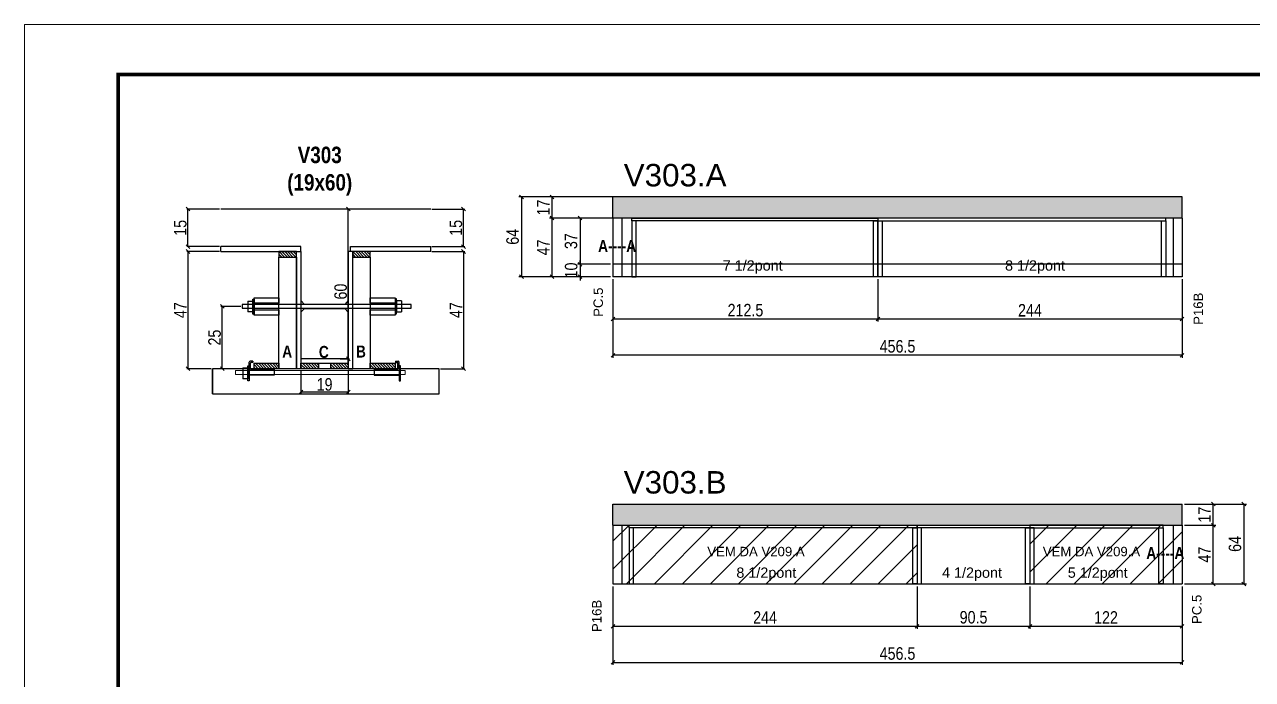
# Model space of a CAD drawing. Extents: x -3394 to 16474, y -5031 to 14397.
# Drawn here: x 4272 to 5257, y 10426 to 10951 of the extents above; entities that cross this region are included whole.
import ezdxf

# ---------------------------------------------------------------- set-up
doc = ezdxf.new("R2010")
doc.units = 0
doc.linetypes.add('DASHED', pattern=[0.75, 0.5, -0.25])
doc.layers.get('0').update_dxf_attribs({"linetype": 'CONTINUOUS'})
doc.layers.get('Defpoints').update_dxf_attribs({"linetype": 'CONTINUOUS'})
for name, color, linetype in [('1HACHURA MADEIRAS', 1, 'CONTINUOUS'), ('barrote', 251, 'CONTINUOUS'), ('COTA', 241, 'CONTINUOUS'), ('detalhes', 4, 'CONTINUOUS'), ('NOMENCLATURA', 7, 'CONTINUOUS'), ('Painéis', 200, 'CONTINUOUS'), ('PONTALETE', 7, 'CONTINUOUS'), ('presilha', 1, 'CONTINUOUS'), ('SARR_2.2x10', 60, 'CONTINUOUS'), ('SARR_2.2x7', 40, 'CONTINUOUS'), ('SARR_3.5x7', 81, 'CONTINUOUS'), ('Tubo de PVC', 51, 'CONTINUOUS')]:
    doc.layers.add(name, color=color, linetype=linetype)
for name, color, linetype, lineweight in [('CONCRETO', 251, 'CONTINUOUS', 25), ('Folhas', 255, 'CONTINUOUS', 9), ('REAPROVEITAMENTO', 251, 'CONTINUOUS', 9), ('SARRAFO DE PRESSAO', 251, 'DASHED', 9), ('SCO-___-LAJ', 2, 'CONTINUOUS', 0)]:
    doc.layers.add(name, color=color, linetype=linetype, lineweight=lineweight)
doc.styles.add('ARIAL', font='arial.ttf')
doc.styles.add('COTA TECNICA', font='techl___.ttf', dxfattribs={"height": 10})
doc.styles.add('COTA TECNICA 2X', font='techl___.ttf', dxfattribs={"height": 10})
doc.styles.add('TECNICA', font='techb___.ttf', dxfattribs={"height": 10})
doc.dimstyles.new('PAINEL', dxfattribs={"dimtxt": 10, "dimasz": 3, "dimexe": 3, "dimexo": 3, "dimgap": 3, "dimtad": 1, "dimdec": 1, "dimzin": 12, "dimdsep": 46, "dimtxsty": 'COTA TECNICA', "dimblk1": 'OBLIQUE', "dimblk2": 'OBLIQUE', "dimsah": 1, "dimcen": 0.9, "dimclrd": 4, "dimclre": 4, "dimclrt": 240, "dimadec": 1, "dimazin": 3, "dimtfac": 1, "dimtdec": 1, "dimtmove": 0, "dimatfit": 3, "dimfxl": 1, "dimtolj": 1, "dimtzin": 12, "dimarcsym": 0})
doc.dimstyles.new('SECAO', dxfattribs={"dimscale": 0.333333, "dimtxt": 5, "dimasz": 9, "dimexe": 3, "dimexo": 3, "dimgap": 3, "dimtad": 1, "dimdec": 1, "dimlfac": 0.5, "dimzin": 12, "dimdsep": 46, "dimtxsty": 'COTA TECNICA 2X', "dimblk1": 'OBLIQUE', "dimblk2": 'OBLIQUE', "dimsah": 1, "dimcen": 0.9, "dimclrd": 4, "dimclre": 4, "dimclrt": 240, "dimadec": 1, "dimazin": 3, "dimtfac": 1, "dimtdec": 1, "dimtmove": 0, "dimatfit": 3, "dimfxl": 1, "dimtolj": 1, "dimtzin": 12, "dimarcsym": 0})

# ---------------------------------------------------------------- blocks, each defined once
blk = doc.blocks.new('9999999999')
at = {"layer": 'Folhas'}
blk.add_lwpolyline([(98138.98, 34190.21), (99623.98, 34190.21), (99623.98, 35240.21), (98138.98, 35240.21)], close=True, dxfattribs=at)
at = {"layer": 'Folhas', "color": 30, "const_width": 3}
blk.add_lwpolyline([(98213.98, 34230.21), (99583.98, 34230.21), (99583.98, 35200.21), (98213.98, 35200.21)], close=True, dxfattribs=at)
blk = doc.blocks.new('_Oblique')
at = {"color": 0, "linetype": 'ByBlock', "lineweight": -2}
blk.add_line((-0.5, -0.5), (0.5, 0.5), dxfattribs=at)
blk = doc.blocks.new('*D291')
at = {"layer": 'COTA', "color": 4, "lineweight": -2, "transparency": 16777216}
for p, q in [((4493.92, 10673.87), (4493.92, 10655.2)), ((4531.92, 10673.87), (4531.92, 10655.2)), ((4531.92, 10656.2), (4493.92, 10656.2))]:
    blk.add_line(p, q, dxfattribs=at)
at = {"layer": 'Defpoints', "color": 0, "transparency": 16777216}
for p in [(4493.92, 10674.87), (4531.92, 10674.87), (4493.92, 10656.2)]:
    blk.add_point(p, dxfattribs=at)
at = {"layer": 'COTA', "color": 4, "lineweight": -2, "transparency": 16777216, "xscale": 3, "yscale": 3, "zscale": 3, "rotation": 180}
blk.add_blockref('_Oblique', (4493.92, 10656.2), dxfattribs=at)
at = {"layer": 'COTA', "color": 4, "lineweight": -2, "transparency": 16777216, "xscale": 3, "yscale": 3, "zscale": 3}
blk.add_blockref('_Oblique', (4531.92, 10656.2), dxfattribs=at)
at = {"layer": 'COTA', "color": 240, "transparency": 16777216, "insert": (4512.92, 10662.28), "char_height": 10, "attachment_point": 5, "style": 'COTA TECNICA 2X'}
blk.add_mtext('\\A1;19', dxfattribs=at)
blk = doc.blocks.new('PRESILHA METÁLICA 1')
at = {"layer": 'presilha'}
for p, q in [((6, 15.5), (7.5, 15.5)), ((6, -2.5), (6, 15.5)), ((7.5, 10.6), (7.5, 19.9)), ((7.5, 15.5), (7.5, -2.5)), ((12, 21), (8.6, 21)), ((9, 11.6), (9, 18.9)), ((12, 19.5), (9.6, 19.5)), ((12, 21), (12, 19.5)), ((0, 13), (6, 13)), ((0, 13), (0, 0)), ((6, 0), (0, 0)), ((6, 13), (6, 0)), ((37.5, 4.1), (7.5, 4.1)), ((37.5, 11), (9.6, 11)), ((37.5, 11), (37.5, 4.1)), ((7.5, -2.5), (6, -2.5))]:
    blk.add_line(p, q, dxfattribs=at)
for centre, radius, start, end in [((8.6, 19.9), 1.14, 90, 180), ((9.6, 18.9), 0.57, 90, 180), ((9.6, 11.6), 0.57, 180, 270)]:
    blk.add_arc(centre, radius, start, end, dxfattribs=at)
blk = doc.blocks.new('PRESILHA METÁLICA 2')
at = {"layer": 'presilha'}
for p, q in [((-5.2, 23.5), (-5.2, 22)), ((-5.2, 23.5), (-1.9, 23.5)), ((-5.2, 22), (-2.8, 22)), ((-2.2, 14.1), (-2.2, 21.4)), ((0.8, 18), (-0.8, 18)), ((-0.8, 18), (-0.8, 0)), ((-0.8, 14.6), (-0.8, 22.4)), ((0.8, 0), (0.8, 18)), ((-30.8, 13.5), (-30.8, 6.6)), ((-30.8, 13.5), (-2.8, 13.5)), ((-30.8, 6.6), (-0.8, 6.6)), ((-0.8, 0), (0.8, 0))]:
    blk.add_line(p, q, dxfattribs=at)
for centre, radius, start, end in [((-2.8, 21.4), 0.57, 0, 90), ((-1.9, 22.4), 1.14, 0, 90), ((-2.8, 14.1), 0.57, 270, 0)]:
    blk.add_arc(centre, radius, start, end, dxfattribs=at)
blk = doc.blocks.new('*D292')
at = {"layer": 'COTA', "color": 4, "lineweight": -2, "transparency": 16777216}
for p, q in [((4428.62, 10768.87), (4402.27, 10768.87)), ((4403.27, 10768.87), (4403.27, 10674.87)), ((4421.87, 10674.87), (4402.27, 10674.87))]:
    blk.add_line(p, q, dxfattribs=at)
at = {"layer": 'Defpoints', "color": 0, "transparency": 16777216}
for p in [(4429.62, 10768.87), (4403.27, 10674.87), (4422.87, 10674.87)]:
    blk.add_point(p, dxfattribs=at)
at = {"layer": 'COTA', "color": 4, "lineweight": -2, "transparency": 16777216, "xscale": 3, "yscale": 3, "zscale": 3}
for p, rotation in [((4403.27, 10768.87), 90), ((4403.27, 10674.87), 270)]:
    blk.add_blockref('_Oblique', p, dxfattribs=dict(at, rotation=rotation))
at = {"layer": 'COTA', "color": 240, "transparency": 16777216, "insert": (4397.2, 10721.87), "char_height": 10, "attachment_point": 5, "rotation": 90, "style": 'COTA TECNICA 2X'}
blk.add_mtext('\\A1;47', dxfattribs=at)
blk = doc.blocks.new('*D293')
at = {"layer": 'COTA', "color": 4, "lineweight": -2, "transparency": 16777216}
for p, q in [((4531.92, 10682.87), (4531.92, 10802.87)), ((4525.5, 10682.87), (4532.92, 10682.87))]:
    blk.add_line(p, q, dxfattribs=at)
at = {"layer": 'Defpoints', "color": 0, "transparency": 16777216}
for p in [(4531.92, 10802.87), (4531.92, 10802.87), (4524.5, 10682.87)]:
    blk.add_point(p, dxfattribs=at)
at = {"layer": 'COTA', "color": 4, "lineweight": -2, "transparency": 16777216, "xscale": 3, "yscale": 3, "zscale": 3}
for p, rotation in [((4531.92, 10802.87), 90), ((4531.92, 10682.87), 270)]:
    blk.add_blockref('_Oblique', p, dxfattribs=dict(at, rotation=rotation))
at = {"layer": 'COTA', "color": 240, "transparency": 16777216, "insert": (4525.82, 10736.76), "char_height": 10, "attachment_point": 5, "rotation": 90, "style": 'COTA TECNICA 2X'}
blk.add_mtext('\\A1;60', dxfattribs=at)
blk = doc.blocks.new('*D294')
at = {"layer": 'COTA', "color": 4, "lineweight": -2, "transparency": 16777216}
for p, q in [((4428.62, 10802.87), (4402.27, 10802.87)), ((4403.27, 10772.87), (4403.27, 10802.87)), ((4428.62, 10772.87), (4402.27, 10772.87))]:
    blk.add_line(p, q, dxfattribs=at)
at = {"layer": 'Defpoints', "color": 0, "transparency": 16777216}
for p in [(4403.27, 10802.87), (4429.62, 10802.87), (4429.62, 10772.87)]:
    blk.add_point(p, dxfattribs=at)
at = {"layer": 'COTA', "color": 4, "lineweight": -2, "transparency": 16777216, "xscale": 3, "yscale": 3, "zscale": 3}
for p, rotation in [((4403.27, 10802.87), 90), ((4403.27, 10772.87), 270)]:
    blk.add_blockref('_Oblique', p, dxfattribs=dict(at, rotation=rotation))
at = {"layer": 'COTA', "color": 240, "transparency": 16777216, "insert": (4397.16, 10787.87), "char_height": 10, "attachment_point": 5, "rotation": 90, "style": 'COTA TECNICA 2X'}
blk.add_mtext('\\A1;15', dxfattribs=at)
blk = doc.blocks.new('*D295')
at = {"layer": 'COTA', "color": 4, "lineweight": -2, "transparency": 16777216}
for p, q in [((4599.03, 10768.87), (4625.38, 10768.87)), ((4624.38, 10768.87), (4624.38, 10674.87)), ((4605.78, 10674.87), (4625.38, 10674.87))]:
    blk.add_line(p, q, dxfattribs=at)
at = {"layer": 'Defpoints', "color": 0, "transparency": 16777216}
for p in [(4598.03, 10768.87), (4604.78, 10674.87), (4624.38, 10674.87)]:
    blk.add_point(p, dxfattribs=at)
at = {"layer": 'COTA', "color": 4, "lineweight": -2, "transparency": 16777216, "xscale": 3, "yscale": 3, "zscale": 3}
for p, rotation in [((4624.38, 10768.87), 90), ((4624.38, 10674.87), 270)]:
    blk.add_blockref('_Oblique', p, dxfattribs=dict(at, rotation=rotation))
at = {"layer": 'COTA', "color": 240, "transparency": 16777216, "insert": (4618.31, 10721.87), "char_height": 10, "attachment_point": 5, "rotation": 90, "style": 'COTA TECNICA 2X'}
blk.add_mtext('\\A1;47', dxfattribs=at)
blk = doc.blocks.new('*D296')
at = {"layer": 'COTA', "color": 4, "lineweight": -2, "transparency": 16777216}
for p, q in [((4599.03, 10802.87), (4625.38, 10802.87)), ((4624.38, 10772.87), (4624.38, 10802.87)), ((4599.03, 10772.87), (4625.38, 10772.87))]:
    blk.add_line(p, q, dxfattribs=at)
at = {"layer": 'Defpoints', "color": 0, "transparency": 16777216}
for p in [(4598.03, 10802.87), (4624.38, 10802.87), (4598.03, 10772.87)]:
    blk.add_point(p, dxfattribs=at)
at = {"layer": 'COTA', "color": 4, "lineweight": -2, "transparency": 16777216, "xscale": 3, "yscale": 3, "zscale": 3}
for p, rotation in [((4624.38, 10802.87), 90), ((4624.38, 10772.87), 270)]:
    blk.add_blockref('_Oblique', p, dxfattribs=dict(at, rotation=rotation))
at = {"layer": 'COTA', "color": 240, "transparency": 16777216, "insert": (4618.27, 10787.87), "char_height": 10, "attachment_point": 5, "rotation": 90, "style": 'COTA TECNICA 2X'}
blk.add_mtext('\\A1;15', dxfattribs=at)
blk = doc.blocks.new('*D298')
at = {"layer": 'COTA', "color": 4, "linetype": 'Continuous', "lineweight": -2, "transparency": 16777216}
for p, q in [((4956.83, 10746.68), (4956.83, 10712.71)), ((5200.83, 10746.68), (5200.83, 10712.71)), ((5200.83, 10714.71), (4956.83, 10714.71))]:
    blk.add_line(p, q, dxfattribs=at)
at = {"layer": 'Defpoints', "color": 0, "linetype": 'Continuous', "transparency": 16777216}
for p in [(4956.83, 10748.68), (5200.83, 10748.68), (4956.83, 10714.71)]:
    blk.add_point(p, dxfattribs=at)
at = {"layer": 'COTA', "color": 4, "linetype": 'Continuous', "lineweight": -2, "transparency": 16777216, "xscale": 3, "yscale": 3, "zscale": 3, "rotation": 180}
blk.add_blockref('_Oblique', (4956.83, 10714.71), dxfattribs=at)
at = {"layer": 'COTA', "color": 4, "linetype": 'Continuous', "lineweight": -2, "transparency": 16777216, "xscale": 3, "yscale": 3, "zscale": 3}
blk.add_blockref('_Oblique', (5200.83, 10714.71), dxfattribs=at)
at = {"layer": 'COTA', "color": 240, "linetype": 'Continuous', "transparency": 16777216, "insert": (5078.83, 10721.78), "char_height": 10, "attachment_point": 5, "style": 'COTA TECNICA'}
blk.add_mtext('\\A1;244', dxfattribs=at)
blk = doc.blocks.new('*D299')
at = {"layer": 'COTA', "color": 4, "linetype": 'Continuous', "lineweight": -2, "transparency": 16777216}
for p, q in [((4744.3, 10746.68), (4744.3, 10712.71)), ((4956.83, 10746.68), (4956.83, 10712.71)), ((4956.83, 10714.71), (4744.3, 10714.71))]:
    blk.add_line(p, q, dxfattribs=at)
at = {"layer": 'Defpoints', "color": 0, "linetype": 'Continuous', "transparency": 16777216}
for p in [(4744.3, 10748.68), (4956.83, 10748.68), (4744.3, 10714.71)]:
    blk.add_point(p, dxfattribs=at)
at = {"layer": 'COTA', "color": 4, "linetype": 'Continuous', "lineweight": -2, "transparency": 16777216, "xscale": 3, "yscale": 3, "zscale": 3, "rotation": 180}
blk.add_blockref('_Oblique', (4744.3, 10714.71), dxfattribs=at)
at = {"layer": 'COTA', "color": 4, "linetype": 'Continuous', "lineweight": -2, "transparency": 16777216, "xscale": 3, "yscale": 3, "zscale": 3}
blk.add_blockref('_Oblique', (4956.83, 10714.71), dxfattribs=at)
at = {"layer": 'COTA', "color": 240, "linetype": 'Continuous', "transparency": 16777216, "insert": (4850.57, 10721.82), "char_height": 10, "attachment_point": 5, "style": 'COTA TECNICA'}
blk.add_mtext('\\A1;212.5', dxfattribs=at)
blk = doc.blocks.new('*D300')
at = {"layer": 'COTA', "color": 4, "linetype": 'Continuous', "lineweight": -2, "transparency": 16777216}
for p, q in [((4744.3, 10746.68), (4744.3, 10683.69)), ((5200.83, 10746.68), (5200.83, 10683.69)), ((5200.83, 10685.69), (4744.3, 10685.69))]:
    blk.add_line(p, q, dxfattribs=at)
at = {"layer": 'Defpoints', "color": 0, "linetype": 'Continuous', "transparency": 16777216}
for p in [(4744.3, 10748.68), (5200.83, 10748.68), (4744.3, 10685.69)]:
    blk.add_point(p, dxfattribs=at)
at = {"layer": 'COTA', "color": 4, "linetype": 'Continuous', "lineweight": -2, "transparency": 16777216, "xscale": 3, "yscale": 3, "zscale": 3, "rotation": 180}
blk.add_blockref('_Oblique', (4744.3, 10685.69), dxfattribs=at)
at = {"layer": 'COTA', "color": 4, "linetype": 'Continuous', "lineweight": -2, "transparency": 16777216, "xscale": 3, "yscale": 3, "zscale": 3}
blk.add_blockref('_Oblique', (5200.83, 10685.69), dxfattribs=at)
at = {"layer": 'COTA', "color": 240, "linetype": 'Continuous', "transparency": 16777216, "insert": (4972.57, 10692.8), "char_height": 10, "attachment_point": 5, "style": 'COTA TECNICA'}
blk.add_mtext('\\A1;456.5', dxfattribs=at)
blk = doc.blocks.new('*D301')
at = {"layer": 'COTA', "color": 4, "linetype": 'Continuous', "lineweight": -2, "transparency": 16777216}
for p, q in [((4745.9, 10795.68), (4693.46, 10795.68)), ((4695.46, 10748.68), (4695.46, 10795.68)), ((4742.3, 10748.68), (4693.46, 10748.68))]:
    blk.add_line(p, q, dxfattribs=at)
at = {"layer": 'Defpoints', "color": 0, "linetype": 'Continuous', "transparency": 16777216}
for p in [(4695.46, 10795.68), (4747.9, 10795.68), (4744.3, 10748.68)]:
    blk.add_point(p, dxfattribs=at)
at = {"layer": 'COTA', "color": 4, "linetype": 'Continuous', "lineweight": -2, "transparency": 16777216, "xscale": 3, "yscale": 3, "zscale": 3}
for p, rotation in [((4695.46, 10795.68), 90), ((4695.46, 10748.68), 270)]:
    blk.add_blockref('_Oblique', p, dxfattribs=dict(at, rotation=rotation))
at = {"layer": 'COTA', "color": 240, "linetype": 'Continuous', "transparency": 16777216, "insert": (4688.38, 10772.18), "char_height": 10, "attachment_point": 5, "rotation": 90, "style": 'COTA TECNICA'}
blk.add_mtext('\\A1;47', dxfattribs=at)
blk = doc.blocks.new('*D302')
at = {"layer": 'COTA', "color": 4, "linetype": 'Continuous', "lineweight": -2, "transparency": 16777216}
for p, q in [((4745.9, 10812.68), (4693.46, 10812.68)), ((4695.46, 10795.68), (4695.46, 10812.68)), ((4745.9, 10795.68), (4693.46, 10795.68))]:
    blk.add_line(p, q, dxfattribs=at)
at = {"layer": 'Defpoints', "color": 0, "linetype": 'Continuous', "transparency": 16777216}
for p in [(4695.46, 10812.68), (4747.9, 10812.68), (4747.9, 10795.68)]:
    blk.add_point(p, dxfattribs=at)
at = {"layer": 'COTA', "color": 4, "linetype": 'Continuous', "lineweight": -2, "transparency": 16777216, "xscale": 3, "yscale": 3, "zscale": 3}
for p, rotation in [((4695.46, 10812.68), 90), ((4695.46, 10795.68), 270)]:
    blk.add_blockref('_Oblique', p, dxfattribs=dict(at, rotation=rotation))
at = {"layer": 'COTA', "color": 240, "linetype": 'Continuous', "transparency": 16777216, "insert": (4688.38, 10804.18), "char_height": 10, "attachment_point": 5, "rotation": 90, "style": 'COTA TECNICA'}
blk.add_mtext('\\A1;17', dxfattribs=at)
blk = doc.blocks.new('*D297')
at = {"layer": 'COTA', "color": 4, "linetype": 'Continuous', "lineweight": -2, "transparency": 16777216}
for p, q in [((4742.3, 10812.68), (4668.89, 10812.68)), ((4670.89, 10812.68), (4670.89, 10748.68)), ((4742.3, 10748.68), (4668.89, 10748.68))]:
    blk.add_line(p, q, dxfattribs=at)
at = {"layer": 'Defpoints', "color": 0, "linetype": 'Continuous', "transparency": 16777216}
for p in [(4744.3, 10812.68), (4670.89, 10748.68), (4744.3, 10748.68)]:
    blk.add_point(p, dxfattribs=at)
at = {"layer": 'COTA', "color": 4, "linetype": 'Continuous', "lineweight": -2, "transparency": 16777216, "xscale": 3, "yscale": 3, "zscale": 3}
for p, rotation in [((4670.89, 10812.68), 90), ((4670.89, 10748.68), 270)]:
    blk.add_blockref('_Oblique', p, dxfattribs=dict(at, rotation=rotation))
at = {"layer": 'COTA', "color": 240, "linetype": 'Continuous', "transparency": 16777216, "insert": (4663.79, 10780.68), "char_height": 10, "attachment_point": 5, "rotation": 90, "style": 'COTA TECNICA'}
blk.add_mtext('\\A1;64', dxfattribs=at)
blk = doc.blocks.new('*D305')
at = {"layer": 'COTA', "color": 4, "linetype": 'Continuous', "lineweight": -2, "transparency": 16777216}
for p, q in [((4744.3, 10500.43), (4744.3, 10466.46)), ((4988.3, 10500.43), (4988.3, 10466.46)), ((4744.3, 10468.46), (4988.3, 10468.46))]:
    blk.add_line(p, q, dxfattribs=at)
at = {"layer": 'Defpoints', "color": 0, "linetype": 'Continuous', "transparency": 16777216}
for p in [(4744.3, 10502.43), (4988.3, 10502.43), (4988.3, 10468.46)]:
    blk.add_point(p, dxfattribs=at)
at = {"layer": 'COTA', "color": 4, "linetype": 'Continuous', "lineweight": -2, "transparency": 16777216, "xscale": 3, "yscale": 3, "zscale": 3, "rotation": 180}
blk.add_blockref('_Oblique', (4744.3, 10468.46), dxfattribs=at)
at = {"layer": 'COTA', "color": 4, "linetype": 'Continuous', "lineweight": -2, "transparency": 16777216, "xscale": 3, "yscale": 3, "zscale": 3}
blk.add_blockref('_Oblique', (4988.3, 10468.46), dxfattribs=at)
at = {"layer": 'COTA', "color": 240, "linetype": 'Continuous', "transparency": 16777216, "insert": (4866.3, 10475.54), "char_height": 10, "attachment_point": 5, "style": 'COTA TECNICA'}
blk.add_mtext('\\A1;244', dxfattribs=at)
blk = doc.blocks.new('*D306')
at = {"layer": 'COTA', "color": 4, "linetype": 'Continuous', "lineweight": -2, "transparency": 16777216}
for p, q in [((4988.3, 10500.43), (4988.3, 10466.46)), ((5078.83, 10500.43), (5078.83, 10466.46)), ((4988.3, 10468.46), (5078.83, 10468.46))]:
    blk.add_line(p, q, dxfattribs=at)
at = {"layer": 'Defpoints', "color": 0, "linetype": 'Continuous', "transparency": 16777216}
for p in [(4988.3, 10502.43), (5078.83, 10502.43), (5078.83, 10468.46)]:
    blk.add_point(p, dxfattribs=at)
at = {"layer": 'COTA', "color": 4, "linetype": 'Continuous', "lineweight": -2, "transparency": 16777216, "xscale": 3, "yscale": 3, "zscale": 3, "rotation": 180}
blk.add_blockref('_Oblique', (4988.3, 10468.46), dxfattribs=at)
at = {"layer": 'COTA', "color": 4, "linetype": 'Continuous', "lineweight": -2, "transparency": 16777216, "xscale": 3, "yscale": 3, "zscale": 3}
blk.add_blockref('_Oblique', (5078.83, 10468.46), dxfattribs=at)
at = {"layer": 'COTA', "color": 240, "linetype": 'Continuous', "transparency": 16777216, "insert": (5033.57, 10475.6), "char_height": 10, "attachment_point": 5, "style": 'COTA TECNICA'}
blk.add_mtext('\\A1;90.5', dxfattribs=at)
blk = doc.blocks.new('*D307')
at = {"layer": 'COTA', "color": 4, "linetype": 'Continuous', "lineweight": -2, "transparency": 16777216}
for p, q in [((4744.3, 10500.43), (4744.3, 10437.44)), ((5200.83, 10500.43), (5200.83, 10437.44)), ((4744.3, 10439.44), (5200.83, 10439.44))]:
    blk.add_line(p, q, dxfattribs=at)
at = {"layer": 'Defpoints', "color": 0, "linetype": 'Continuous', "transparency": 16777216}
for p in [(4744.3, 10502.43), (5200.83, 10502.43), (5200.83, 10439.44)]:
    blk.add_point(p, dxfattribs=at)
at = {"layer": 'COTA', "color": 4, "linetype": 'Continuous', "lineweight": -2, "transparency": 16777216, "xscale": 3, "yscale": 3, "zscale": 3, "rotation": 180}
blk.add_blockref('_Oblique', (4744.3, 10439.44), dxfattribs=at)
at = {"layer": 'COTA', "color": 4, "linetype": 'Continuous', "lineweight": -2, "transparency": 16777216, "xscale": 3, "yscale": 3, "zscale": 3}
blk.add_blockref('_Oblique', (5200.83, 10439.44), dxfattribs=at)
at = {"layer": 'COTA', "color": 240, "linetype": 'Continuous', "transparency": 16777216, "insert": (4972.57, 10446.55), "char_height": 10, "attachment_point": 5, "style": 'COTA TECNICA'}
blk.add_mtext('\\A1;456.5', dxfattribs=at)
blk = doc.blocks.new('*D308')
at = {"layer": 'COTA', "color": 4, "linetype": 'Continuous', "lineweight": -2, "transparency": 16777216}
for p, q in [((5202.83, 10549.43), (5227.87, 10549.43)), ((5225.87, 10502.43), (5225.87, 10549.43)), ((5202.83, 10502.43), (5227.87, 10502.43))]:
    blk.add_line(p, q, dxfattribs=at)
at = {"layer": 'Defpoints', "color": 0, "linetype": 'Continuous', "transparency": 16777216}
for p in [(5200.83, 10549.43), (5225.87, 10549.43), (5200.83, 10502.43)]:
    blk.add_point(p, dxfattribs=at)
at = {"layer": 'COTA', "color": 4, "linetype": 'Continuous', "lineweight": -2, "transparency": 16777216, "xscale": 3, "yscale": 3, "zscale": 3}
for p, rotation in [((5225.87, 10549.43), 90), ((5225.87, 10502.43), 270)]:
    blk.add_blockref('_Oblique', p, dxfattribs=dict(at, rotation=rotation))
at = {"layer": 'COTA', "color": 240, "linetype": 'Continuous', "transparency": 16777216, "insert": (5218.8, 10525.93), "char_height": 10, "attachment_point": 5, "rotation": 90, "style": 'COTA TECNICA'}
blk.add_mtext('\\A1;47', dxfattribs=at)
blk = doc.blocks.new('*D303')
at = {"layer": 'COTA', "color": 4, "linetype": 'Continuous', "lineweight": -2, "transparency": 16777216}
for p, q in [((5202.83, 10566.43), (5227.87, 10566.43)), ((5225.87, 10549.43), (5225.87, 10566.43)), ((5202.83, 10549.43), (5227.87, 10549.43))]:
    blk.add_line(p, q, dxfattribs=at)
at = {"layer": 'Defpoints', "color": 0, "linetype": 'Continuous', "transparency": 16777216}
for p in [(5200.83, 10566.43), (5225.87, 10566.43), (5200.83, 10549.43)]:
    blk.add_point(p, dxfattribs=at)
at = {"layer": 'COTA', "color": 4, "linetype": 'Continuous', "lineweight": -2, "transparency": 16777216, "xscale": 3, "yscale": 3, "zscale": 3}
for p, rotation in [((5225.87, 10566.43), 90), ((5225.87, 10549.43), 270)]:
    blk.add_blockref('_Oblique', p, dxfattribs=dict(at, rotation=rotation))
at = {"layer": 'COTA', "color": 240, "linetype": 'Continuous', "transparency": 16777216, "insert": (5218.8, 10557.93), "char_height": 10, "attachment_point": 5, "rotation": 90, "style": 'COTA TECNICA'}
blk.add_mtext('\\A1;17', dxfattribs=at)
blk = doc.blocks.new('*D304')
at = {"layer": 'COTA', "color": 4, "linetype": 'Continuous', "lineweight": -2, "transparency": 16777216}
for p, q in [((5202.83, 10566.43), (5252.43, 10566.43)), ((5250.43, 10566.43), (5250.43, 10502.43)), ((5202.83, 10502.43), (5252.43, 10502.43))]:
    blk.add_line(p, q, dxfattribs=at)
at = {"layer": 'Defpoints', "color": 0, "linetype": 'Continuous', "transparency": 16777216}
for p in [(5200.83, 10566.43), (5200.83, 10502.43), (5250.43, 10502.43)]:
    blk.add_point(p, dxfattribs=at)
at = {"layer": 'COTA', "color": 4, "linetype": 'Continuous', "lineweight": -2, "transparency": 16777216, "xscale": 3, "yscale": 3, "zscale": 3}
for p, rotation in [((5250.43, 10566.43), 90), ((5250.43, 10502.43), 270)]:
    blk.add_blockref('_Oblique', p, dxfattribs=dict(at, rotation=rotation))
at = {"layer": 'COTA', "color": 240, "linetype": 'Continuous', "transparency": 16777216, "insert": (5243.33, 10534.43), "char_height": 10, "attachment_point": 5, "rotation": 90, "style": 'COTA TECNICA'}
blk.add_mtext('\\A1;64', dxfattribs=at)
blk = doc.blocks.new('*D985')
at = {"layer": 'COTA', "color": 4, "lineweight": -2, "transparency": 16777216}
for p, q in [((4445.84, 10724.87), (4429.79, 10724.87)), ((4430.79, 10674.87), (4430.79, 10724.87)), ((4455.32, 10674.87), (4429.79, 10674.87))]:
    blk.add_line(p, q, dxfattribs=at)
at = {"layer": 'Defpoints', "color": 0, "transparency": 16777216}
for p in [(4430.79, 10724.87), (4446.84, 10724.87), (4456.32, 10674.87)]:
    blk.add_point(p, dxfattribs=at)
at = {"layer": 'COTA', "color": 4, "lineweight": -2, "transparency": 16777216, "xscale": 3, "yscale": 3, "zscale": 3}
for p, rotation in [((4430.79, 10724.87), 90), ((4430.79, 10674.87), 270)]:
    blk.add_blockref('_Oblique', p, dxfattribs=dict(at, rotation=rotation))
at = {"layer": 'COTA', "color": 240, "transparency": 16777216, "insert": (4424.68, 10699.87), "char_height": 10, "attachment_point": 5, "rotation": 90, "style": 'COTA TECNICA 2X'}
blk.add_mtext('\\A1;25', dxfattribs=at)
blk = doc.blocks.new('*D2104')
at = {"layer": 'COTA', "color": 4, "linetype": 'Continuous', "lineweight": -2, "transparency": 16777216}
for p, q in [((5078.83, 10500.43), (5078.83, 10466.46)), ((5200.83, 10500.43), (5200.83, 10466.46)), ((5078.83, 10468.46), (5200.83, 10468.46))]:
    blk.add_line(p, q, dxfattribs=at)
at = {"layer": 'Defpoints', "color": 0, "linetype": 'Continuous', "transparency": 16777216}
for p in [(5078.83, 10502.43), (5200.83, 10502.43), (5200.83, 10468.46)]:
    blk.add_point(p, dxfattribs=at)
at = {"layer": 'COTA', "color": 4, "linetype": 'Continuous', "lineweight": -2, "transparency": 16777216, "xscale": 3, "yscale": 3, "zscale": 3, "rotation": 180}
blk.add_blockref('_Oblique', (5078.83, 10468.46), dxfattribs=at)
at = {"layer": 'COTA', "color": 4, "linetype": 'Continuous', "lineweight": -2, "transparency": 16777216, "xscale": 3, "yscale": 3, "zscale": 3}
blk.add_blockref('_Oblique', (5200.83, 10468.46), dxfattribs=at)
at = {"layer": 'COTA', "color": 240, "linetype": 'Continuous', "transparency": 16777216, "insert": (5139.83, 10475.52), "char_height": 10, "attachment_point": 5, "style": 'COTA TECNICA'}
blk.add_mtext('\\A1;122', dxfattribs=at)
blk = doc.blocks.new('*D2138')
at = {"layer": 'COTA', "color": 4, "linetype": 'Continuous', "lineweight": -2, "transparency": 16777216}
for p, q in [((4742.3, 10795.68), (4715.87, 10795.68)), ((4717.87, 10795.68), (4717.87, 10758.68)), ((4742.3, 10758.68), (4715.87, 10758.68))]:
    blk.add_line(p, q, dxfattribs=at)
at = {"layer": 'Defpoints', "color": 0, "linetype": 'Continuous', "transparency": 16777216}
for p in [(4744.3, 10795.68), (4717.87, 10758.68), (4744.3, 10758.68)]:
    blk.add_point(p, dxfattribs=at)
at = {"layer": 'COTA', "color": 4, "linetype": 'Continuous', "lineweight": -2, "transparency": 16777216, "xscale": 3, "yscale": 3, "zscale": 3}
for p, rotation in [((4717.87, 10795.68), 90), ((4717.87, 10758.68), 270)]:
    blk.add_blockref('_Oblique', p, dxfattribs=dict(at, rotation=rotation))
at = {"layer": 'COTA', "color": 240, "linetype": 'Continuous', "transparency": 16777216, "insert": (4710.65, 10777.18), "char_height": 10, "attachment_point": 5, "rotation": 90, "style": 'COTA TECNICA'}
blk.add_mtext('\\A1;37', dxfattribs=at)
blk = doc.blocks.new('*D2139')
at = {"layer": 'COTA', "color": 4, "linetype": 'Continuous', "lineweight": -2, "transparency": 16777216}
for p, q in [((4742.3, 10758.68), (4715.87, 10758.68)), ((4717.87, 10758.68), (4717.87, 10761.68)), ((4717.87, 10758.68), (4717.87, 10748.68)), ((4742.3, 10748.68), (4715.87, 10748.68)), ((4717.87, 10748.68), (4717.87, 10745.68))]:
    blk.add_line(p, q, dxfattribs=at)
at = {"layer": 'Defpoints', "color": 0, "linetype": 'Continuous', "transparency": 16777216}
for p in [(4744.3, 10758.68), (4717.87, 10748.68), (4744.3, 10748.68)]:
    blk.add_point(p, dxfattribs=at)
at = {"layer": 'COTA', "color": 4, "linetype": 'Continuous', "lineweight": -2, "transparency": 16777216, "xscale": 3, "yscale": 3, "zscale": 3}
for p, rotation in [((4717.87, 10758.68), 270), ((4717.87, 10748.68), 90)]:
    blk.add_blockref('_Oblique', p, dxfattribs=dict(at, rotation=rotation))
at = {"layer": 'COTA', "color": 240, "linetype": 'Continuous', "transparency": 16777216, "insert": (4710.77, 10753.68), "char_height": 10, "attachment_point": 5, "rotation": 90, "style": 'COTA TECNICA'}
blk.add_mtext('\\A1;10', dxfattribs=at)

msp = doc.modelspace()

# ---------------------------------------------------------------- hatches: boundary and pattern name
at = {"layer": 'COTA', "linetype": 'Continuous'}
h = msp.add_hatch(dxfattribs=at)
h.set_pattern_fill('AR-CONC', color=256, scale=0.05)
h.set_pattern_definition([(50, (-3.6, 0), (9.1092334, -0.7969543), [0.9525, -10.4775]), (355, (-3.6, 0), (-1.762171, 9.552842), [0.762, -8.382029]), (100.451445, (-2.841, -0.066), (7.3470624, 8.7558876), [0.8095004, -8.904512]), (46.1842, (-3.6, 2.54), (13.553952, -2.102116), [1.42875, -15.71625]), (96.63556, (-2.47, 2.365), (11.870207, 12.371306), [1.214251, -13.35678]), (351.18415, (-3.6, 2.54), (11.870207, 12.371306), [1.142998, -12.572987]), (21, (-2.33, 1.905), (7.5807196, -5.11326), [0.9525, -10.4775]), (326, (-2.33, 1.905), (3.0901014, 9.209398), [0.762, -8.382]), (71.451445, (-1.698, 1.479), (10.670821, 4.0961384), [0.8095004, -8.904497]), (37.5, (-3.6, 0), (0.1544302, 4.2277519), [0, -8.2804, 0, -8.509, 0, -8.41375]), (7.5, (-3.6, 0), (3.3409831, 5.0090287), [0, -4.8514, 0, -8.0899, 0, -3.20675]), (327.5, (-6.432, 0), (6.7795298, -0.2864372), [0, -3.175, 0, -9.906, 0, -13.1445]), (317.5, (-7.702, 0), (7.406459, 1.2713246), [0, -4.1275, 0, -6.5786, 0, -9.3345])])
h.paths.add_polyline_path([(4744.3, 10812.68), (4744.3, 10795.68), (5200.83, 10795.68), (5200.83, 10812.68)])
h = msp.add_hatch(dxfattribs=at)
h.set_pattern_fill('AR-CONC', color=256, scale=0.05)
h.set_pattern_definition([(50, (0, -246.244), (9.1092334, -0.7969543), [0.9525, -10.4775]), (355, (0, -246.244), (-1.762171, 9.552842), [0.762, -8.382029]), (100.451445, (0.759, -246.31), (7.3470624, 8.7558876), [0.8095004, -8.904512]), (46.1842, (0, -243.704), (13.553952, -2.102116), [1.42875, -15.71625]), (96.63556, (1.13, -243.879), (11.870207, 12.371306), [1.214251, -13.35678]), (351.18415, (0, -243.704), (11.870207, 12.371306), [1.142998, -12.572987]), (21, (1.27, -244.339), (7.5807196, -5.11326), [0.9525, -10.4775]), (326, (1.27, -244.339), (3.0901014, 9.209398), [0.762, -8.382]), (71.451445, (1.902, -244.765), (10.670821, 4.0961384), [0.8095004, -8.904497]), (37.5, (0, -246.244), (0.1544302, 4.2277519), [0, -8.2804, 0, -8.509, 0, -8.41375]), (7.5, (0, -246.244), (3.3409831, 5.0090287), [0, -4.8514, 0, -8.0899, 0, -3.20675]), (327.5, (-2.832, -246.244), (6.7795298, -0.2864372), [0, -3.175, 0, -9.906, 0, -13.1445]), (317.5, (-4.102, -246.244), (7.406459, 1.2713246), [0, -4.1275, 0, -6.5786, 0, -9.3345])])
h.paths.add_polyline_path([(4744.3, 10566.43), (4744.3, 10549.43), (5200.83, 10549.43), (5200.83, 10566.43)])
at = {"layer": 'REAPROVEITAMENTO', "linetype": 'Continuous'}
h = msp.add_hatch(dxfattribs=at)
h.set_pattern_fill('ANSI31', color=256, scale=5)
h.paths.add_polyline_path([(4744.3, 10549.43), (4744.3, 10502.43), (4988.3, 10502.43), (4988.3, 10549.43)])
h = msp.add_hatch(dxfattribs=at)
h.set_pattern_fill('ANSI31', color=256, scale=5)
h.paths.add_polyline_path([(5078.83, 10549.43), (5078.83, 10502.43), (5200.83, 10502.43), (5200.83, 10549.43)])
at = {"layer": 'SARR_2.2x10'}
h = msp.add_hatch(dxfattribs=at)
h.set_pattern_fill('ANSI31', color=256, scale=0.5, angle=90)
h.set_pattern_definition([(135, (37554.144, -112837.2985), (-1.122532015, -1.122532015), [])])
h.paths.add_polyline_path([(4456.32, 10679.27), (4456.32, 10674.87), (4476.32, 10674.87), (4476.32, 10679.27)])
h = msp.add_hatch(dxfattribs=at)
h.set_pattern_fill('ANSI31', color=256, scale=0.5, angle=90)
h.set_pattern_definition([(135, (37667.344, -112837.2985), (-1.122532015, -1.122532015), [])])
h.paths.add_polyline_path([(4549.52, 10679.27), (4549.52, 10674.87), (4569.52, 10674.87), (4569.52, 10679.27)])
at = {"layer": 'SARR_2.2x7'}
h = msp.add_hatch(dxfattribs=at)
h.set_pattern_fill('ANSI31', color=256, scale=0.5, angle=90)
h.set_pattern_definition([(135, (37498.944, -112747.6985), (-1.122532015, -1.122532015), [])])
h.paths.add_polyline_path([(4476.32, 10768.87), (4476.32, 10764.47), (4490.32, 10764.47), (4490.32, 10768.87)])
h = msp.add_hatch(dxfattribs=at)
h.set_pattern_fill('ANSI31', color=256, scale=0.5, angle=90)
h.set_pattern_definition([(135, (37558.144, -112747.6985), (-1.122532015, -1.122532015), [])])
h.paths.add_polyline_path([(4535.52, 10768.87), (4535.52, 10764.47), (4549.52, 10764.47), (4549.52, 10768.87)])
h = msp.add_hatch(dxfattribs=at)
h.set_pattern_fill('ANSI31', color=256, scale=0.5, angle=90)
h.set_pattern_definition([(135, (37681.744, -112837.2985), (-1.122532015, -1.122532015), [])])
h.paths.add_polyline_path([(4493.92, 10679.27), (4493.92, 10674.87), (4507.92, 10674.87), (4507.92, 10679.27)])
h = msp.add_hatch(dxfattribs=at)
h.set_pattern_fill('ANSI31', color=256, scale=0.5, angle=90)
h.set_pattern_definition([(135, (37705.744, -112837.2985), (-1.122532015, -1.122532015), [])])
h.paths.add_polyline_path([(4517.92, 10679.27), (4517.92, 10674.87), (4531.92, 10674.87), (4531.92, 10679.27)])

# ---------------------------------------------------------------- linework, layer by layer
at = {"layer": '1HACHURA MADEIRAS', "elevation": 0}
for points in [[(4456.32, 10731.78), (4476.32, 10731.78), (4476.32, 10727.38), (4456.32, 10727.38)], [(4549.52, 10731.78), (4569.52, 10731.78), (4569.52, 10727.38), (4549.52, 10727.38)], [(4456.32, 10722.18), (4476.32, 10722.18), (4476.32, 10717.78), (4456.32, 10717.78)], [(4549.52, 10722.18), (4569.52, 10722.18), (4569.52, 10717.78), (4549.52, 10717.78)]]:
    msp.add_lwpolyline(points, close=True, dxfattribs=at)
at = {"layer": 'barrote', "elevation": 0}
msp.add_lwpolyline([(4422.87, 10654.87), (4604.78, 10654.87), (4604.78, 10674.87), (4422.87, 10674.87)], close=True, dxfattribs=at)
at = {"layer": 'CONCRETO', "linetype": 'Continuous'}
msp.add_line((4598.03, 10802.87), (4429.62, 10802.87), dxfattribs=at)
at = {"layer": 'COTA', "linetype": 'Continuous'}
for p, q in [((4744.3, 10795.68), (4744.3, 10812.68)), ((5200.83, 10812.68), (4744.3, 10812.68)), ((5200.83, 10795.68), (5200.83, 10812.68)), ((4744.3, 10566.43), (5200.83, 10566.43)), ((4744.3, 10549.43), (4744.3, 10566.43)), ((5200.83, 10549.43), (5200.83, 10566.43))]:
    msp.add_line(p, q, dxfattribs=at)
at = {"layer": 'detalhes', "color": 250}
msp.add_line((4422.87, 10654.87), (4422.87, 10674.87), dxfattribs=at)
at = {"layer": 'Painéis', "linetype": 'Continuous'}
for p, q in [((5200.83, 10795.68), (4744.3, 10795.68)), ((4744.3, 10795.68), (4744.3, 10748.68)), ((4956.83, 10795.68), (4956.83, 10748.68)), ((5200.83, 10795.68), (5200.83, 10748.68)), ((4429.62, 10768.87), (4429.62, 10772.87)), ((4598.03, 10768.87), (4598.03, 10772.87)), ((5200.83, 10758.68), (4744.3, 10758.68)), ((5200.83, 10748.68), (4744.3, 10748.68)), ((4744.3, 10549.43), (5200.83, 10549.43)), ((4744.3, 10549.43), (4744.3, 10502.43)), ((4988.3, 10549.43), (4988.3, 10502.43)), ((5078.83, 10549.43), (5078.83, 10502.43)), ((5200.83, 10549.43), (5200.83, 10502.43)), ((4744.3, 10502.43), (5200.83, 10502.43))]:
    msp.add_line(p, q, dxfattribs=at)
at = {"layer": 'Painéis', "linetype": 'Continuous', "elevation": 0}
for points in [[(4429.62, 10768.87), (4493.92, 10768.87), (4493.92, 10772.87), (4429.62, 10772.87)], [(4598.03, 10768.87), (4533.73, 10768.87), (4533.73, 10772.87), (4598.03, 10772.87)]]:
    msp.add_lwpolyline(points, dxfattribs=at)
for points in [[(4490.32, 10674.87), (4490.32, 10768.87), (4493.92, 10768.87), (4493.92, 10674.87)], [(4535.52, 10674.87), (4535.52, 10768.87), (4531.92, 10768.87), (4531.92, 10674.87)], [(4531.92, 10682.87), (4493.92, 10682.87), (4493.92, 10679.27), (4531.92, 10679.27)]]:
    msp.add_lwpolyline(points, close=True, dxfattribs=at)
at = {"layer": 'presilha'}
for p, q in [((4451.32, 10729.11, 0), (4455.32, 10729.11, 0)), ((4451.32, 10729.11, 0), (4451.32, 10720.45, 0)), ((4455.32, 10730.78, 0), (4456.32, 10730.78, 0)), ((4455.32, 10718.78, 0), (4455.32, 10730.78, 0)), ((4455.32, 10729.11, 0), (4455.32, 10720.45, 0)), ((4456.32, 10730.78, 0), (4456.32, 10718.78, 0)), ((4570.52, 10730.97), (4569.52, 10730.97)), ((4569.52, 10730.97), (4569.52, 10718.97)), ((4570.52, 10718.97), (4570.52, 10730.97)), ((4574.52, 10729.3), (4570.52, 10729.3)), ((4570.52, 10729.3), (4570.52, 10720.64)), ((4574.52, 10729.3), (4574.52, 10720.64)), ((4455.32, 10720.45, 0), (4451.32, 10720.45, 0)), ((4456.32, 10718.78, 0), (4455.32, 10718.78, 0)), ((4569.52, 10718.97), (4570.52, 10718.97)), ((4570.52, 10720.64), (4574.52, 10720.64))]:
    msp.add_line(p, q, dxfattribs=at)
at = {"layer": 'presilha', "elevation": 0}
msp.add_lwpolyline([(4582.3, 10726.37), (4446.84, 10726.37), (4446.84, 10723.37), (4582.3, 10723.37)], close=True, dxfattribs=at)
at = {"layer": 'SARR_2.2x10', "elevation": 0}
for points in [[(4456.32, 10679.27), (4476.32, 10679.27), (4476.32, 10674.87), (4456.32, 10674.87)], [(4549.52, 10679.27), (4569.52, 10679.27), (4569.52, 10674.87), (4549.52, 10674.87)]]:
    msp.add_lwpolyline(points, close=True, dxfattribs=at)
at = {"layer": 'SARR_2.2x7', "ltscale": 25}
for p, q in [((4751.3, 10795.68), (4751.3, 10748.68)), ((5193.83, 10795.68), (5193.83, 10748.68)), ((4751.3, 10549.43), (4751.3, 10502.43)), ((5193.83, 10549.43), (5193.83, 10502.43))]:
    msp.add_line(p, q, dxfattribs=at)
at = {"layer": 'SARR_2.2x7', "ltscale": 25, "elevation": 0}
for points in [[(4956.83, 10793.48), (4759.3, 10793.48), (4759.3, 10795.68), (4956.83, 10795.68)], [(4956.83, 10793.48), (5187.83, 10793.48), (5187.83, 10795.68), (4956.83, 10795.68)], [(4988.3, 10547.23), (4757.3, 10547.23), (4757.3, 10549.43), (4988.3, 10549.43)], [(5078.83, 10547.23), (4988.3, 10547.23), (4988.3, 10549.43), (5078.83, 10549.43)], [(5078.83, 10547.23), (5185.83, 10547.23), (5185.83, 10549.43), (5078.83, 10549.43)]]:
    msp.add_lwpolyline(points, close=True, dxfattribs=at)
at = {"layer": 'SARR_2.2x7', "elevation": 0}
for points in [[(4490.32, 10768.87), (4476.32, 10768.87), (4476.32, 10764.47), (4490.32, 10764.47)], [(4549.52, 10768.87), (4535.52, 10768.87), (4535.52, 10764.47), (4549.52, 10764.47)], [(4493.92, 10679.27), (4507.92, 10679.27), (4507.92, 10674.87), (4493.92, 10674.87)], [(4517.92, 10679.27), (4531.92, 10679.27), (4531.92, 10674.87), (4517.92, 10674.87)]]:
    msp.add_lwpolyline(points, close=True, dxfattribs=at)
at = {"layer": 'SARR_3.5x7', "elevation": 0}
for points in [[(4759.3, 10748.68), (4762.8, 10748.68), (4762.8, 10793.48), (4759.3, 10793.48)], [(4956.83, 10748.68), (4953.33, 10748.68), (4953.33, 10793.48), (4956.83, 10793.48)], [(4960.33, 10748.68), (4956.83, 10748.68), (4956.83, 10793.48), (4960.33, 10793.48)], [(5187.83, 10748.68), (5184.33, 10748.68), (5184.33, 10793.48), (5187.83, 10793.48)], [(4476.32, 10764.47), (4490.32, 10764.47), (4490.32, 10674.87), (4476.32, 10674.87)], [(4535.52, 10764.47), (4549.52, 10764.47), (4549.52, 10674.87), (4535.52, 10674.87)], [(4757.3, 10502.43), (4760.8, 10502.43), (4760.8, 10547.23), (4757.3, 10547.23)], [(4988.3, 10502.43), (4984.8, 10502.43), (4984.8, 10547.23), (4988.3, 10547.23)], [(4988.3, 10502.43), (4991.8, 10502.43), (4991.8, 10547.23), (4988.3, 10547.23)], [(5078.83, 10502.43), (5075.33, 10502.43), (5075.33, 10547.23), (5078.83, 10547.23)], [(5078.83, 10502.43), (5082.33, 10502.43), (5082.33, 10547.23), (5078.83, 10547.23)], [(5185.83, 10502.43), (5182.33, 10502.43), (5182.33, 10547.23), (5185.83, 10547.23)]]:
    msp.add_lwpolyline(points, close=True, dxfattribs=at)
at = {"layer": 'SCO-___-LAJ', "color": 1, "elevation": 0}
msp.add_lwpolyline([(4441.47, 10673.54), (4577.63, 10673.54), (4577.63, 10670.34), (4441.47, 10670.34)], close=True, dxfattribs=at)
at = {"layer": 'Tubo de PVC', "elevation": 0}
msp.add_lwpolyline([(4493.92, 10729.61), (4493.92, 10720.13), (4496.72, 10723.28), (4529.12, 10723.28), (4531.92, 10720.13), (4531.92, 10729.61), (4529.12, 10726.46), (4496.72, 10726.46)], close=True, dxfattribs=at)

# ---------------------------------------------------------------- block references
at = {"layer": 'presilha', "xscale": 0.6666666666666666, "yscale": 0.6666666666666666, "zscale": 0.6666666666666666}
for name, p in [('PRESILHA METÁLICA 1', (4447.45, 10666.9)), ('PRESILHA METÁLICA 2', (4573.2, 10665.24))]:
    msp.add_blockref(name, p, dxfattribs=at)
at = {"layer": 'SARRAFO DE PRESSAO', "color": 6, "linetype": 'ByBlock'}
msp.add_blockref('9999999999', (-93866.77, -24289.38), dxfattribs=at)

# ---------------------------------------------------------------- texts
at = {"layer": 'detalhes', "style": 'TECNICA'}
for s, p in [('A----A', (4732.37, 10768.57)), ('A', (4478.94, 10683.89)), ('C', (4508.33, 10683.58)), ('B', (4538.08, 10683.89)), ('A----A', (5172.18, 10522.33))]:
    msp.add_text(s, height=9.6, dxfattribs=at).set_placement(p)
at = {"layer": 'NOMENCLATURA', "linetype": 'Continuous', "style": 'ARIAL'}
for s, height, p in [('V303.A', 18, (4752.92, 10821.09)), ('V303.B', 18, (4752.92, 10574.85)), ('VEM DA V209.A', 7.5671, (4819.95, 10524.57)), ('VEM DA V209.A', 7.5671, (5089.12, 10524.57))]:
    msp.add_text(s, height=height, dxfattribs=at).set_placement(p)
for s, p in [('PC.5', (4736.23, 10716.49)), ('P16B', (5217.64, 10710.07)), ('PC.5', (5216.46, 10470.25)), ('P16B', (4735.09, 10463.83))]:
    msp.add_text(s, height=7.567, rotation=90, dxfattribs=at).set_placement(p)
at = {"layer": 'NOMENCLATURA', "insert": (4509.03, 10852.94), "char_height": 13.2, "attachment_point": 2, "style": 'TECNICA'}
msp.add_mtext_dynamic_manual_height_columns('V303\\P(19x60)', width=13.2, gutter_width=1, heights=[0], dxfattribs=at)
at = {"layer": 'PONTALETE', "linetype": 'Continuous', "style": 'ARIAL'}
for s, p in [('7 1/2pont', (4832.36, 10753.56)), ('8 1/2pont', (5058.86, 10753.56)), ('8 1/2pont', (4843.29, 10507.31)), ('4 1/2pont', (5008.3, 10507.31)), ('5 1/2pont', (5109.2, 10507.31))]:
    msp.add_text(s, height=8.25, dxfattribs=at).set_placement(p)

# ---------------------------------------------------------------- dimensions: what is measured, and where the dimension line sits
at = {"layer": 'COTA', "linetype": 'Continuous'}
for base, p1, p2, angle, override, picture, middle in [((4670.89, 10748.68), (4744.3, 10812.68), (4744.3, 10748.68), 90, {"dimexe": 2, "dimexo": 2, "dimgap": 2, "dimadec": 8, "dimtix": 1, "dimatfit": 2, "dimldrblk": 'Oblique'}, '*D297', (4663.79, 10780.68)), ((4695.46, 10812.68), (4747.9, 10795.68), (4747.9, 10812.68), 90, {"dimexe": 2, "dimexo": 2, "dimgap": 2, "dimadec": 8, "dimtix": 1, "dimatfit": 2, "dimldrblk": 'Oblique'}, '*D302', (4688.38, 10804.18)), ((4695.46, 10795.68), (4744.3, 10748.68), (4747.9, 10795.68), 90, {"dimexe": 2, "dimexo": 2, "dimgap": 2, "dimadec": 8, "dimtix": 1, "dimatfit": 2, "dimldrblk": 'Oblique'}, '*D301', (4688.38, 10772.18)), ((4717.87, 10758.68), (4744.3, 10795.68), (4744.3, 10758.68), 90, {"dimexe": 2, "dimexo": 2, "dimgap": 2, "dimadec": 8, "dimtix": 1, "dimatfit": 2, "dimldrblk": 'Oblique'}, '*D2138', (4710.65, 10777.18)), ((4717.87, 10748.68), (4744.3, 10758.68), (4744.3, 10748.68), 90, {"dimexe": 2, "dimexo": 2, "dimgap": 2, "dimadec": 8, "dimtix": 1, "dimtmove": 1, "dimatfit": 2, "dimldrblk": 'Oblique'}, '*D2139', (4710.77, 10753.68)), ((4744.3, 10714.71), (4956.83, 10748.68), (4744.3, 10748.68), 180, {"dimexe": 2, "dimexo": 2, "dimgap": 2, "dimadec": 8, "dimtix": 1, "dimatfit": 2, "dimldrblk": 'Oblique'}, '*D299', (4850.57, 10721.82)), ((4744.3, 10685.69), (5200.83, 10748.68), (4744.3, 10748.68), 180, {"dimexe": 2, "dimexo": 2, "dimgap": 2, "dimadec": 8, "dimtix": 1, "dimatfit": 2, "dimldrblk": 'Oblique'}, '*D300', (4972.57, 10692.8)), ((4956.83, 10714.71), (5200.83, 10748.68), (4956.83, 10748.68), 180, {"dimexe": 2, "dimexo": 2, "dimgap": 2, "dimadec": 8, "dimtix": 1, "dimatfit": 2, "dimldrblk": 'Oblique'}, '*D298', (5078.83, 10721.78)), ((5225.87, 10566.43), (5200.83, 10549.43), (5200.83, 10566.43), 90, {"dimexe": 2, "dimexo": 2, "dimgap": 2, "dimadec": 8, "dimtix": 1, "dimatfit": 2, "dimldrblk": 'Oblique'}, '*D303', (5218.8, 10557.93)), ((5250.43, 10502.43), (5200.83, 10566.43), (5200.83, 10502.43), 90, {"dimexe": 2, "dimexo": 2, "dimgap": 2, "dimadec": 8, "dimtix": 1, "dimatfit": 2, "dimldrblk": 'Oblique'}, '*D304', (5243.33, 10534.43)), ((5225.87, 10549.43), (5200.83, 10502.43), (5200.83, 10549.43), 90, {"dimexe": 2, "dimexo": 2, "dimgap": 2, "dimadec": 8, "dimtix": 1, "dimatfit": 2, "dimldrblk": 'Oblique'}, '*D308', (5218.8, 10525.93))]:
    dim = msp.add_linear_dim(base=base, p1=p1, p2=p2, angle=angle, dimstyle='PAINEL', override=override, dxfattribs=at)
    dim.commit()
    dim.dimension.update_dxf_attribs({"geometry": picture, "text_midpoint": middle})
at = {"layer": 'COTA'}
for base, p1, p2, angle, picture, middle in [((4403.27, 10802.87), (4429.62, 10772.87), (4429.62, 10802.87), 90, '*D294', (4403.27, 10787.87)), ((4531.92, 10802.87), (4524.5, 10682.87), (4531.92, 10802.87), 90, '*D293', (4531.92, 10736.76)), ((4624.38, 10802.87), (4598.03, 10772.87), (4598.03, 10802.87), 90, '*D296', (4624.38, 10787.87)), ((4493.92, 10656.2, 0), (4531.92, 10674.87), (4493.92, 10674.87), 180, '*D291', (4512.92, 10656.2, 0))]:
    dim = msp.add_linear_dim(base=base, p1=p1, p2=p2, angle=angle, dimstyle='SECAO', dxfattribs=at)
    dim.commit()
    dim.dimension.update_dxf_attribs({"geometry": picture, "text_midpoint": middle, "dimtype": 160})
for base, p1, p2, picture, middle in [((4403.27, 10674.87), (4429.62, 10768.87), (4422.87, 10674.87), '*D292', (4397.2, 10721.87)), ((4624.38, 10674.87), (4598.03, 10768.87), (4604.78, 10674.87), '*D295', (4618.31, 10721.87)), ((4430.79, 10724.87), (4456.32, 10674.87), (4446.84, 10724.87), '*D985', (4424.68, 10699.87))]:
    dim = msp.add_linear_dim(base=base, p1=p1, p2=p2, angle=90, dimstyle='SECAO', dxfattribs=at)
    dim.commit()
    dim.dimension.update_dxf_attribs({"geometry": picture, "text_midpoint": middle})
at = {"layer": 'COTA', "linetype": 'Continuous'}
for base, p1, p2, picture, middle in [((4988.3, 10468.46), (4744.3, 10502.43), (4988.3, 10502.43), '*D305', (4866.3, 10475.54)), ((5200.83, 10439.44), (4744.3, 10502.43), (5200.83, 10502.43), '*D307', (4972.57, 10446.55)), ((5078.83, 10468.46), (4988.3, 10502.43), (5078.83, 10502.43), '*D306', (5033.57, 10475.6)), ((5200.83, 10468.46), (5078.83, 10502.43), (5200.83, 10502.43), '*D2104', (5139.83, 10475.52))]:
    dim = msp.add_linear_dim(base=base, p1=p1, p2=p2, dimstyle='PAINEL', override={"dimexe": 2, "dimexo": 2, "dimgap": 2, "dimadec": 8, "dimtix": 1, "dimatfit": 2, "dimldrblk": 'Oblique'}, dxfattribs=at)
    dim.commit()
    dim.dimension.update_dxf_attribs({"geometry": picture, "text_midpoint": middle})

doc.saveas('drawing.dxf')
